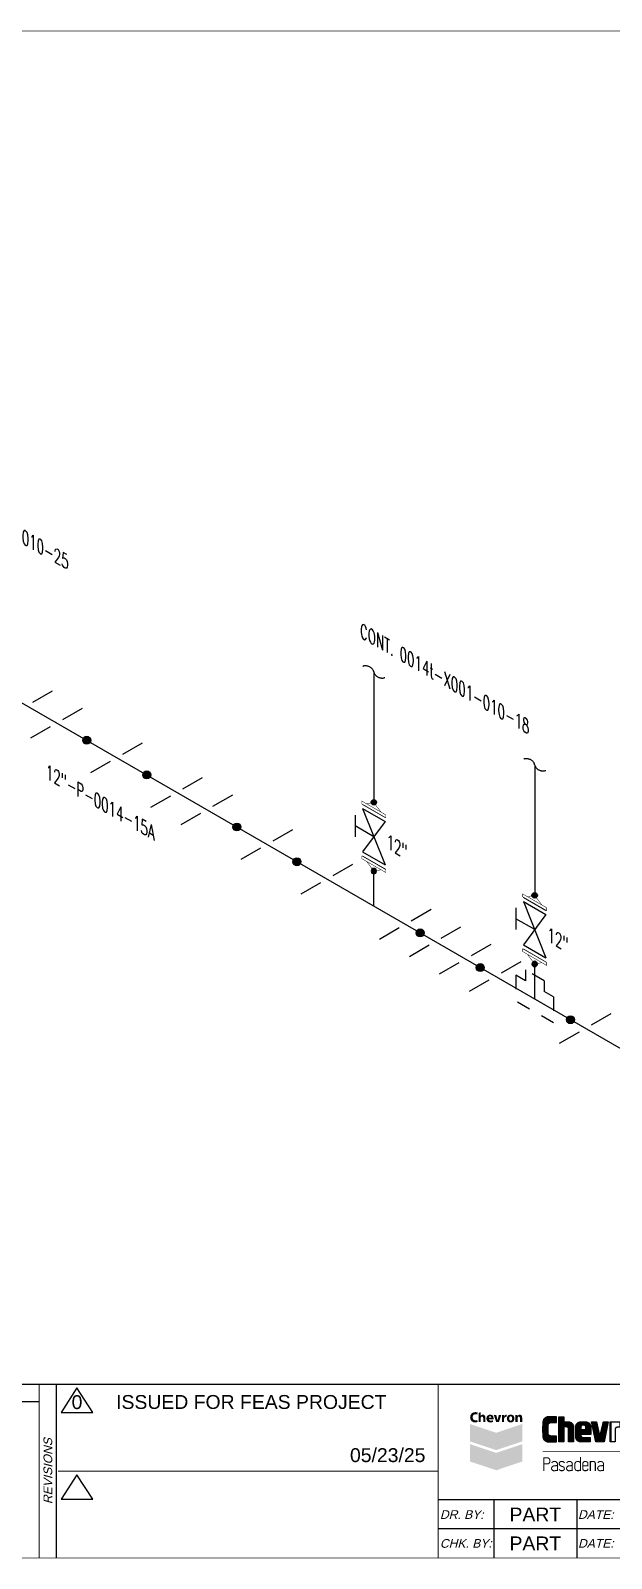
# Model space of a CAD drawing. Header units: inches. Extents: x 0 to 17.2, y 0 to 11.2.
# Drawn here: x 7.31 to 11.5, y 0.12 to 11.13 of the extents above; entities that cross this region are included whole.
import ezdxf
from ezdxf.enums import TextEntityAlignment as Align

# ---------------------------------------------------------------- set-up
doc = ezdxf.new("R2010")
doc.units = ezdxf.units.IN
doc.header["$MEASUREMENT"] = 0
doc.linetypes.add('HIDDEN2', pattern=[0.1875, 0.125, -0.0625])
for name, color, linetype in [('3', 1, 'Continuous'), ('BORDER', 3, 'Continuous'), ('BORDERTEXT', 7, 'Continuous'), ('COMP', 1, 'Continuous'), ('Continuation', 7, 'Continuous'), ('FITTINGS', 4, 'Continuous'), ('LOGO', 8, 'Continuous'), ('PIPE-ANNO', 150, 'HIDDEN2'), ('TEXT', 7, 'Continuous'), ('UNAS.PIPE', 251, 'Continuous'), ('WELD POINTS', 41, 'Continuous'), ('Welds', 7, 'Continuous')]:
    doc.layers.add(name, color=color, linetype=linetype)
doc.layers.add('PIPE', color=7, linetype='Continuous', lineweight=30)
doc.styles.add('FEASStandard', font='arial.ttf')
doc.styles.add('PART_Standard', font='romans', dxfattribs={"width": 0.8, "height": 0.09})
doc.styles.add('Richmond', font='arial.ttf')

# ---------------------------------------------------------------- blocks, each defined once
blk = doc.blocks.new('Border')
at = {"layer": 'LOGO', "lineweight": 0}
h = blk.add_hatch(color=164, dxfattribs=at)
edge = h.paths.add_edge_path()
edge.add_spline(control_points=[(10.659, 1.229), (10.656, 1.227), (10.65, 1.225), (10.642, 1.225), (10.618, 1.225), (10.605, 1.242), (10.605, 1.262), (10.605, 1.287), (10.622, 1.3), (10.643, 1.3), (10.652, 1.3), (10.656, 1.298), (10.659, 1.297), (10.659, 1.297), (10.656, 1.282), (10.656, 1.282), (10.653, 1.284), (10.65, 1.285), (10.644, 1.285), (10.634, 1.285), (10.623, 1.279), (10.623, 1.263), (10.623, 1.248), (10.632, 1.241), (10.644, 1.241), (10.649, 1.241), (10.652, 1.241), (10.656, 1.243), (10.656, 1.243), (10.659, 1.229), (10.659, 1.229)], knot_values=[0, 0, 0, 0, 1, 1, 1, 2, 2, 2, 3, 3, 3, 4, 4, 4, 5, 5, 5, 6, 6, 6, 7, 7, 7, 8, 8, 8, 9, 9, 9, 10, 10, 10, 10], degree=3, periodic=0)
h = blk.add_hatch(color=150, dxfattribs=at)
h.set_gradient(color1=(0, 127, 255), color2=(0, 59, 117), rotation=45, one_color=1, tint=0.23, name='HEMISPHERICAL')
h.paths.add_polyline_path([(10.605, 1.089), (10.605, 1.214), (10.793, 1.151)])
h = blk.add_hatch(color=142, dxfattribs=at)
h.set_gradient(color1=(0, 153, 204), color2=(0, 57, 77), rotation=75, one_color=1, tint=0.15, name='INVCYLINDER')
h.paths.add_polyline_path([(10.98, 1.214), (10.793, 1.151), (10.605, 1.089), (10.793, 1.026), (10.98, 1.089)])
h = blk.add_hatch(color=164, dxfattribs=at)
edge = h.paths.add_edge_path()
edge.add_spline(control_points=[(10.698, 1.282), (10.692, 1.282), (10.685, 1.279), (10.682, 1.274), (10.682, 1.274), (10.682, 1.274), (10.682, 1.274), (10.682, 1.274), (10.682, 1.3), (10.682, 1.3), (10.682, 1.3), (10.666, 1.294), (10.666, 1.294), (10.666, 1.294), (10.666, 1.228), (10.666, 1.228), (10.666, 1.228), (10.682, 1.228), (10.682, 1.228), (10.682, 1.228), (10.682, 1.259), (10.682, 1.259), (10.682, 1.263), (10.685, 1.268), (10.691, 1.268), (10.697, 1.268), (10.699, 1.263), (10.699, 1.256), (10.699, 1.256), (10.699, 1.228), (10.699, 1.228), (10.699, 1.228), (10.715, 1.228), (10.715, 1.228), (10.715, 1.228), (10.715, 1.259), (10.715, 1.259), (10.715, 1.275), (10.708, 1.282), (10.698, 1.282)], knot_values=[0, 0, 0, 0, 1, 1, 1, 2, 2, 2, 3, 3, 3, 4, 4, 4, 5, 5, 5, 6, 6, 6, 7, 7, 7, 8, 8, 8, 9, 9, 9, 10, 10, 10, 11, 11, 11, 12, 12, 12, 13, 13, 13, 13], degree=3, periodic=0)
h = blk.add_hatch(color=164, dxfattribs=at)
edge = h.paths.add_edge_path(flags=16)
edge.add_spline(control_points=[(10.758, 1.26), (10.758, 1.264), (10.756, 1.271), (10.749, 1.271), (10.742, 1.271), (10.739, 1.265), (10.739, 1.26), (10.739, 1.26), (10.758, 1.26), (10.758, 1.26)], knot_values=[0, 0, 0, 0, 1, 1, 1, 2, 2, 2, 3, 3, 3, 3], degree=3, periodic=0)
edge = h.paths.add_edge_path()
edge.add_spline(control_points=[(10.739, 1.249), (10.74, 1.242), (10.745, 1.238), (10.754, 1.238), (10.759, 1.238), (10.765, 1.24), (10.769, 1.242), (10.769, 1.242), (10.771, 1.23), (10.771, 1.23), (10.765, 1.227), (10.758, 1.225), (10.751, 1.225), (10.732, 1.225), (10.722, 1.237), (10.722, 1.254), (10.722, 1.271), (10.733, 1.282), (10.75, 1.282), (10.767, 1.282), (10.774, 1.27), (10.774, 1.254), (10.774, 1.253), (10.774, 1.25), (10.774, 1.249), (10.774, 1.249), (10.739, 1.249), (10.739, 1.249)], knot_values=[0, 0, 0, 0, 1, 1, 1, 2, 2, 2, 3, 3, 3, 4, 4, 4, 5, 5, 5, 6, 6, 6, 7, 7, 7, 8, 8, 8, 9, 9, 9, 9], degree=3, periodic=0)
blk.add_hatch(color=164, dxfattribs=at).paths.add_polyline_path([(10.793, 1.228), (10.775, 1.28), (10.793, 1.28), (10.802, 1.243), (10.803, 1.243), (10.812, 1.28), (10.83, 1.28), (10.812, 1.228)])
h = blk.add_hatch(color=164, dxfattribs=at)
edge = h.paths.add_edge_path()
edge.add_spline(control_points=[(10.834, 1.263), (10.834, 1.271), (10.834, 1.276), (10.834, 1.28), (10.834, 1.28), (10.849, 1.28), (10.849, 1.28), (10.849, 1.28), (10.849, 1.27), (10.849, 1.27), (10.849, 1.27), (10.85, 1.27), (10.85, 1.27), (10.852, 1.278), (10.857, 1.281), (10.863, 1.281), (10.865, 1.281), (10.866, 1.281), (10.868, 1.281), (10.868, 1.281), (10.868, 1.266), (10.868, 1.266), (10.867, 1.266), (10.864, 1.266), (10.862, 1.266), (10.855, 1.265), (10.852, 1.261), (10.851, 1.256), (10.85, 1.255), (10.85, 1.254), (10.85, 1.252), (10.85, 1.252), (10.85, 1.228), (10.85, 1.228), (10.85, 1.228), (10.834, 1.228), (10.834, 1.228), (10.834, 1.228), (10.834, 1.263), (10.834, 1.263)], knot_values=[0, 0, 0, 0, 1, 1, 1, 2, 2, 2, 3, 3, 3, 4, 4, 4, 5, 5, 5, 6, 6, 6, 7, 7, 7, 8, 8, 8, 9, 9, 9, 10, 10, 10, 11, 11, 11, 12, 12, 12, 13, 13, 13, 13], degree=3, periodic=0)
h = blk.add_hatch(color=164, dxfattribs=at)
edge = h.paths.add_edge_path(flags=16)
edge.add_spline(control_points=[(10.908, 1.254), (10.908, 1.262), (10.905, 1.27), (10.897, 1.27), (10.889, 1.27), (10.886, 1.262), (10.886, 1.254), (10.886, 1.245), (10.889, 1.238), (10.897, 1.238), (10.905, 1.238), (10.908, 1.245), (10.908, 1.254)], knot_values=[0, 0, 0, 0, 1, 1, 1, 2, 2, 2, 3, 3, 3, 4, 4, 4, 4], degree=3, periodic=0)
edge = h.paths.add_edge_path()
edge.add_spline(control_points=[(10.924, 1.254), (10.924, 1.237), (10.914, 1.225), (10.897, 1.225), (10.88, 1.225), (10.87, 1.237), (10.87, 1.254), (10.87, 1.271), (10.88, 1.282), (10.897, 1.282), (10.914, 1.282), (10.924, 1.271), (10.924, 1.254)], knot_values=[0, 0, 0, 0, 1, 1, 1, 2, 2, 2, 3, 3, 3, 4, 4, 4, 4], degree=3, periodic=0)
h = blk.add_hatch(color=164, dxfattribs=at)
edge = h.paths.add_edge_path()
edge.add_spline(control_points=[(10.931, 1.263), (10.931, 1.27), (10.931, 1.275), (10.931, 1.28), (10.931, 1.28), (10.946, 1.28), (10.946, 1.28), (10.946, 1.28), (10.946, 1.273), (10.946, 1.273), (10.946, 1.273), (10.946, 1.273), (10.946, 1.273), (10.948, 1.276), (10.954, 1.282), (10.963, 1.282), (10.973, 1.282), (10.98, 1.275), (10.98, 1.259), (10.98, 1.259), (10.98, 1.228), (10.98, 1.228), (10.98, 1.228), (10.964, 1.228), (10.964, 1.228), (10.964, 1.228), (10.964, 1.257), (10.964, 1.257), (10.964, 1.263), (10.962, 1.268), (10.956, 1.268), (10.951, 1.268), (10.949, 1.265), (10.948, 1.262), (10.947, 1.261), (10.947, 1.259), (10.947, 1.258), (10.947, 1.258), (10.947, 1.228), (10.947, 1.228), (10.947, 1.228), (10.931, 1.228), (10.931, 1.228), (10.931, 1.228), (10.931, 1.263), (10.931, 1.263)], knot_values=[0, 0, 0, 0, 1, 1, 1, 2, 2, 2, 3, 3, 3, 4, 4, 4, 5, 5, 5, 6, 6, 6, 7, 7, 7, 8, 8, 8, 9, 9, 9, 10, 10, 10, 11, 11, 11, 12, 12, 12, 13, 13, 13, 14, 14, 14, 15, 15, 15, 15], degree=3, periodic=0)
h = blk.add_hatch(color=242, dxfattribs=at)
h.set_gradient(color1=(204, 0, 51), color2=(102, 0, 26), rotation=45, one_color=1, tint=0.2, name='HEMISPHERICAL')
h.paths.add_polyline_path([(10.605, 0.944), (10.605, 1.069), (10.793, 1.006)])
h = blk.add_hatch(color=1, dxfattribs=at)
h.set_gradient(color1=(255, 0, 0), color2=(87, 0, 0), rotation=75, one_color=1, tint=0.17, name='INVCYLINDER')
h.paths.add_polyline_path([(10.98, 1.069), (10.793, 1.006), (10.605, 0.944), (10.793, 0.881), (10.98, 0.944)])
at = {"layer": 'BORDER'}
for p, q in [((7.625, 0.25), (7.625, 1.5)), ((7.5, 1.375), (0.25, 1.375)), ((12.25, 0.667), (10.375, 0.667)), ((10.775, 0.667), (10.775, 0.25)), ((11.375, 0.667), (11.375, 0.25)), ((12.25, 0.458), (10.375, 0.458))]:
    blk.add_line(p, q, dxfattribs=at)
at = {"layer": 'BORDER', "const_width": 0.005}
blk.add_lwpolyline([(0.25, 0.25), (17.25, 0.25), (17.25, 11.25), (0.25, 11.25)], close=True, dxfattribs=at)
at = {"layer": 'BORDER', "const_width": 0.00833}
for points in [[(17.25, 1.5), (0.25, 1.5)], [(7.5, 0.25), (7.5, 1.5)], [(10.375, 0.25), (10.375, 1.5)], [(7.634, 0.875), (10.375, 0.875)]]:
    blk.add_lwpolyline(points, dxfattribs=at)
at = {"layer": 'LOGO'}
for p, q in [((11.13, 1.118), (11.13, 1.233)), ((11.133, 1.109), (11.133, 1.242)), ((11.136, 1.103), (11.136, 1.248)), ((11.139, 1.099), (11.139, 1.252)), ((11.143, 1.096), (11.143, 1.255)), ((11.146, 1.094), (11.146, 1.257)), ((11.149, 1.091), (11.149, 1.26)), ((11.152, 1.09), (11.152, 1.261)), ((11.155, 1.088), (11.155, 1.263)), ((11.158, 1.087), (11.158, 1.264)), ((11.161, 1.086), (11.161, 1.265)), ((11.164, 1.086), (11.164, 1.265)), ((11.168, 1.085), (11.168, 1.266)), ((11.171, 1.216), (11.171, 1.266)), ((11.174, 1.22), (11.174, 1.266)), ((11.177, 1.222), (11.177, 1.266)), ((11.18, 1.223), (11.18, 1.266)), ((11.183, 1.224), (11.183, 1.266)), ((11.186, 1.224), (11.186, 1.266)), ((11.189, 1.224), (11.189, 1.266)), ((11.193, 1.224), (11.193, 1.266)), ((11.196, 1.224), (11.196, 1.266)), ((11.199, 1.224), (11.199, 1.266)), ((11.202, 1.224), (11.202, 1.266)), ((11.205, 1.224), (11.205, 1.266)), ((11.208, 1.224), (11.208, 1.266)), ((11.211, 1.224), (11.211, 1.266)), ((11.214, 1.224), (11.214, 1.266)), ((11.218, 1.224), (11.218, 1.266)), ((11.221, 1.224), (11.221, 1.266)), ((11.224, 1.224), (11.224, 1.266)), ((11.227, 1.224), (11.227, 1.266)), ((11.246, 1.086), (11.246, 1.266)), ((11.249, 1.086), (11.249, 1.266)), ((11.252, 1.086), (11.252, 1.266)), ((11.255, 1.086), (11.255, 1.266)), ((11.258, 1.086), (11.258, 1.266)), ((11.261, 1.086), (11.261, 1.266)), ((11.264, 1.086), (11.264, 1.266)), ((11.268, 1.086), (11.268, 1.266)), ((11.271, 1.086), (11.271, 1.266)), ((11.274, 1.086), (11.274, 1.266)), ((11.277, 1.086), (11.277, 1.266)), ((11.28, 1.086), (11.28, 1.266)), ((11.283, 1.194), (11.283, 1.229)), ((11.286, 1.194), (11.286, 1.229)), ((11.289, 1.194), (11.289, 1.229)), ((11.293, 1.194), (11.293, 1.229)), ((11.296, 1.194), (11.296, 1.229)), ((11.299, 1.194), (11.299, 1.229)), ((11.302, 1.193), (11.302, 1.229)), ((11.305, 1.192), (11.305, 1.229)), ((11.308, 1.19), (11.308, 1.229)), ((11.311, 1.186), (11.311, 1.229)), ((11.314, 1.086), (11.314, 1.229)), ((11.318, 1.086), (11.318, 1.229)), ((11.321, 1.086), (11.321, 1.229)), ((11.324, 1.086), (11.324, 1.228)), ((11.327, 1.086), (11.327, 1.227)), ((11.33, 1.086), (11.33, 1.226)), ((11.333, 1.086), (11.333, 1.224)), ((11.336, 1.086), (11.336, 1.221)), ((11.339, 1.086), (11.339, 1.219)), ((11.343, 1.086), (11.343, 1.215)), ((11.371, 1.104), (11.371, 1.211)), ((11.374, 1.099), (11.374, 1.216)), ((11.377, 1.096), (11.377, 1.219)), ((11.38, 1.093), (11.38, 1.222)), ((11.383, 1.091), (11.383, 1.224)), ((11.386, 1.089), (11.386, 1.226)), ((11.389, 1.088), (11.389, 1.227)), ((11.393, 1.087), (11.393, 1.228)), ((11.396, 1.086), (11.396, 1.229)), ((11.399, 1.086), (11.399, 1.229)), ((11.402, 1.139), (11.402, 1.229)), ((11.405, 1.2), (11.405, 1.229)), ((11.408, 1.202), (11.408, 1.229)), ((11.411, 1.204), (11.411, 1.229)), ((11.414, 1.205), (11.414, 1.229)), ((11.418, 1.205), (11.418, 1.229)), ((11.421, 1.205), (11.421, 1.229)), ((11.424, 1.205), (11.424, 1.229)), ((11.427, 1.205), (11.427, 1.229)), ((11.43, 1.204), (11.43, 1.229)), ((11.433, 1.202), (11.433, 1.229)), ((11.436, 1.199), (11.436, 1.229)), ((11.439, 1.139), (11.439, 1.229)), ((11.443, 1.139), (11.443, 1.229)), ((11.446, 1.139), (11.446, 1.229)), ((11.449, 1.139), (11.449, 1.228)), ((11.452, 1.139), (11.452, 1.227)), ((11.455, 1.139), (11.455, 1.225)), ((11.458, 1.139), (11.458, 1.223)), ((11.461, 1.139), (11.461, 1.221)), ((11.464, 1.139), (11.464, 1.218)), ((11.468, 1.139), (11.468, 1.214)), ((11.483, 1.216), (11.483, 1.229)), ((11.486, 1.201), (11.486, 1.229)), ((11.489, 1.186), (11.489, 1.229)), ((11.493, 1.171), (11.493, 1.229)), ((11.496, 1.156), (11.496, 1.229)), ((11.499, 1.141), (11.499, 1.229)), ((11.502, 1.126), (11.502, 1.229)), ((11.505, 1.111), (11.505, 1.229)), ((11.508, 1.096), (11.508, 1.229)), ((11.511, 1.086), (11.511, 1.229)), ((11.514, 1.086), (11.514, 1.229)), ((11.518, 1.086), (11.518, 1.224)), ((11.561, 1.086), (11.561, 1.215)), ((11.564, 1.086), (11.564, 1.228)), ((11.568, 1.086), (11.568, 1.229)), ((11.571, 1.089), (11.571, 1.229)), ((11.574, 1.104), (11.574, 1.229)), ((11.577, 1.119), (11.577, 1.229)), ((11.58, 1.134), (11.58, 1.229)), ((11.583, 1.149), (11.583, 1.229)), ((11.586, 1.163), (11.586, 1.229)), ((11.589, 1.178), (11.589, 1.229)), ((11.593, 1.193), (11.593, 1.229)), ((11.596, 1.208), (11.596, 1.229)), ((11.599, 1.222), (11.599, 1.229)), ((11.614, 1.086), (11.614, 1.229)), ((11.618, 1.086), (11.618, 1.229)), ((11.621, 1.086), (11.621, 1.229)), ((11.171, 1.085), (11.171, 1.136)), ((11.174, 1.085), (11.174, 1.132)), ((11.177, 1.085), (11.177, 1.13)), ((11.18, 1.085), (11.18, 1.128)), ((11.183, 1.085), (11.183, 1.128)), ((11.186, 1.085), (11.186, 1.127)), ((11.189, 1.085), (11.189, 1.127)), ((11.193, 1.085), (11.193, 1.127)), ((11.196, 1.085), (11.196, 1.127)), ((11.199, 1.085), (11.199, 1.127)), ((11.202, 1.085), (11.202, 1.127)), ((11.205, 1.085), (11.205, 1.127)), ((11.208, 1.085), (11.208, 1.127)), ((11.211, 1.085), (11.211, 1.127)), ((11.214, 1.085), (11.214, 1.127)), ((11.218, 1.085), (11.218, 1.127)), ((11.221, 1.085), (11.221, 1.127)), ((11.224, 1.085), (11.224, 1.127)), ((11.227, 1.085), (11.227, 1.127)), ((11.346, 1.086), (11.346, 1.21)), ((11.349, 1.086), (11.349, 1.2)), ((11.368, 1.111), (11.368, 1.204)), ((11.402, 1.086), (11.402, 1.132)), ((11.405, 1.139), (11.405, 1.174)), ((11.405, 1.086), (11.405, 1.124)), ((11.408, 1.139), (11.408, 1.174)), ((11.408, 1.086), (11.408, 1.121)), ((11.411, 1.139), (11.411, 1.174)), ((11.411, 1.086), (11.411, 1.119)), ((11.414, 1.139), (11.414, 1.174)), ((11.414, 1.086), (11.414, 1.118)), ((11.418, 1.139), (11.418, 1.174)), ((11.418, 1.086), (11.418, 1.117)), ((11.421, 1.139), (11.421, 1.174)), ((11.421, 1.086), (11.421, 1.117)), ((11.424, 1.139), (11.424, 1.174)), ((11.424, 1.086), (11.424, 1.117)), ((11.427, 1.139), (11.427, 1.174)), ((11.427, 1.086), (11.427, 1.117)), ((11.43, 1.139), (11.43, 1.174)), ((11.43, 1.086), (11.43, 1.117)), ((11.433, 1.139), (11.433, 1.174)), ((11.433, 1.086), (11.433, 1.117)), ((11.436, 1.139), (11.436, 1.174)), ((11.436, 1.086), (11.436, 1.117)), ((11.439, 1.086), (11.439, 1.117)), ((11.443, 1.086), (11.443, 1.117)), ((11.446, 1.086), (11.446, 1.117)), ((11.449, 1.086), (11.449, 1.117)), ((11.452, 1.086), (11.452, 1.117)), ((11.455, 1.086), (11.455, 1.117)), ((11.458, 1.086), (11.458, 1.117)), ((11.461, 1.086), (11.461, 1.117)), ((11.464, 1.086), (11.464, 1.117)), ((11.468, 1.086), (11.468, 1.117)), ((11.471, 1.139), (11.471, 1.208)), ((11.471, 1.086), (11.471, 1.117)), ((11.474, 1.139), (11.474, 1.196)), ((11.521, 1.086), (11.521, 1.209)), ((11.524, 1.086), (11.524, 1.195)), ((11.527, 1.086), (11.527, 1.181)), ((11.53, 1.086), (11.53, 1.167)), ((11.533, 1.086), (11.533, 1.153)), ((11.536, 1.086), (11.536, 1.138)), ((11.539, 1.086), (11.539, 1.124)), ((11.543, 1.086), (11.543, 1.133)), ((11.546, 1.086), (11.546, 1.146)), ((11.549, 1.086), (11.549, 1.16)), ((11.552, 1.086), (11.552, 1.174)), ((11.555, 1.086), (11.555, 1.187)), ((11.558, 1.086), (11.558, 1.201))]:
    blk.add_line(p, q, dxfattribs=at)
for points in [[(11.129, 1.225), (11.128, 1.209), (11.127, 1.192), (11.127, 1.176), (11.127, 1.16), (11.128, 1.144), (11.129, 1.127), (11.129, 1.127), (11.129, 1.125), (11.13, 1.122), (11.13, 1.12), (11.13, 1.117), (11.131, 1.115), (11.132, 1.112), (11.133, 1.11), (11.134, 1.108), (11.135, 1.106), (11.136, 1.104), (11.137, 1.102), (11.139, 1.1), (11.141, 1.098), (11.142, 1.097), (11.144, 1.095), (11.146, 1.093), (11.148, 1.092), (11.15, 1.091), (11.152, 1.09), (11.155, 1.089), (11.157, 1.088), (11.159, 1.087), (11.161, 1.086), (11.164, 1.086), (11.166, 1.085), (11.169, 1.085), (11.171, 1.085), (11.228, 1.085)], [(11.228, 1.086), (11.228, 1.127), (11.186, 1.127), (11.184, 1.128), (11.183, 1.128), (11.181, 1.128), (11.18, 1.129), (11.178, 1.129), (11.177, 1.13), (11.176, 1.131), (11.174, 1.132), (11.173, 1.133), (11.172, 1.134), (11.171, 1.135), (11.17, 1.136), (11.17, 1.138), (11.169, 1.139), (11.168, 1.141), (11.168, 1.142), (11.168, 1.144), (11.168, 1.145), (11.168, 1.206), (11.168, 1.208), (11.168, 1.209), (11.168, 1.211), (11.169, 1.213), (11.17, 1.214), (11.17, 1.215), (11.171, 1.217), (11.172, 1.218), (11.173, 1.219), (11.174, 1.22), (11.176, 1.221), (11.177, 1.222), (11.178, 1.223), (11.18, 1.223), (11.181, 1.224), (11.183, 1.224), (11.184, 1.224), (11.186, 1.224), (11.228, 1.224), (11.228, 1.266), (11.171, 1.266), (11.169, 1.266), (11.166, 1.266), (11.164, 1.265), (11.161, 1.265), (11.159, 1.264), (11.157, 1.263), (11.155, 1.263), (11.152, 1.261), (11.15, 1.26), (11.148, 1.259), (11.146, 1.258), (11.144, 1.256), (11.142, 1.255), (11.141, 1.253), (11.139, 1.251), (11.137, 1.249), (11.136, 1.247), (11.135, 1.245), (11.134, 1.243), (11.133, 1.241), (11.132, 1.238), (11.131, 1.236), (11.13, 1.234), (11.13, 1.231), (11.13, 1.229), (11.129, 1.227), (11.129, 1.224)], [(11.57, 1.086), (11.51, 1.086), (11.48, 1.229), (11.516, 1.229), (11.54, 1.121), (11.565, 1.229), (11.6, 1.229), (11.57, 1.086)], [(11.614, 1.086), (11.614, 1.229), (11.684, 1.229), (11.684, 1.191), (11.665, 1.191), (11.664, 1.191), (11.662, 1.19), (11.661, 1.19), (11.66, 1.19), (11.658, 1.189), (11.657, 1.189), (11.656, 1.188), (11.655, 1.187), (11.654, 1.186), (11.653, 1.185), (11.652, 1.184), (11.652, 1.182), (11.651, 1.181), (11.651, 1.18), (11.651, 1.179), (11.65, 1.177), (11.65, 1.176), (11.65, 1.086), (11.614, 1.086)], [(11.439, 1.174), (11.439, 1.191), (11.439, 1.192), (11.439, 1.194), (11.438, 1.195), (11.438, 1.196), (11.437, 1.198), (11.437, 1.199), (11.436, 1.2), (11.435, 1.201), (11.434, 1.202), (11.433, 1.202), (11.432, 1.203), (11.431, 1.204), (11.429, 1.204), (11.428, 1.205), (11.427, 1.205), (11.425, 1.205), (11.416, 1.205), (11.415, 1.205), (11.413, 1.205), (11.412, 1.204), (11.411, 1.204), (11.409, 1.203), (11.408, 1.202), (11.407, 1.202), (11.406, 1.201), (11.405, 1.2), (11.404, 1.199), (11.404, 1.198), (11.403, 1.196), (11.403, 1.195), (11.402, 1.194), (11.402, 1.192), (11.402, 1.191), (11.402, 1.174), (11.439, 1.174)]]:
    blk.add_lwpolyline(points, dxfattribs=at)
blk.add_lwpolyline([(11.331, 1.225), (11.333, 1.224), (11.335, 1.223), (11.337, 1.221), (11.338, 1.22), (11.34, 1.218), (11.341, 1.216), (11.343, 1.215), (11.344, 1.213), (11.345, 1.211), (11.346, 1.209), (11.347, 1.207), (11.348, 1.205), (11.348, 1.203), (11.349, 1.2), (11.349, 1.198), (11.349, 1.196), (11.349, 1.194), (11.349, 1.086), (11.314, 1.086), (11.314, 1.177, 0.414214), (11.297, 1.194), (11.281, 1.194), (11.281, 1.086), (11.245, 1.086), (11.245, 1.266), (11.281, 1.266), (11.281, 1.229), (11.314, 1.229), (11.316, 1.229), (11.318, 1.229), (11.32, 1.229), (11.323, 1.228), (11.325, 1.228), (11.327, 1.227), (11.329, 1.226)], format="xyb", close=True, dxfattribs=at)
blk.add_lwpolyline([(11.471, 1.086), (11.402, 1.086), (11.399, 1.086), (11.397, 1.086), (11.395, 1.086), (11.393, 1.087), (11.391, 1.088), (11.389, 1.088), (11.387, 1.089), (11.385, 1.09), (11.382, 1.091), (11.381, 1.093), (11.379, 1.094), (11.377, 1.095), (11.376, 1.097), (11.374, 1.099), (11.373, 1.101), (11.372, 1.102), (11.37, 1.104), (11.369, 1.106), (11.369, 1.108), (11.368, 1.111), (11.367, 1.113), (11.367, 1.115), (11.366, 1.117), (11.366, 1.119), (11.366, 1.121), (11.366, 1.194), (11.366, 1.196), (11.366, 1.198), (11.367, 1.2), (11.367, 1.203), (11.368, 1.205), (11.369, 1.207), (11.369, 1.209), (11.37, 1.211), (11.372, 1.213), (11.373, 1.215), (11.374, 1.216), (11.376, 1.218), (11.377, 1.22), (11.379, 1.221), (11.381, 1.223), (11.382, 1.224), (11.385, 1.225), (11.387, 1.226), (11.389, 1.227), (11.391, 1.228), (11.393, 1.228), (11.395, 1.229), (11.397, 1.229), (11.399, 1.229), (11.402, 1.229), (11.438, 1.229), (11.44, 1.229), (11.443, 1.229), (11.445, 1.229), (11.447, 1.228), (11.449, 1.228), (11.451, 1.227), (11.453, 1.226), (11.455, 1.225), (11.457, 1.224), (11.459, 1.223), (11.461, 1.221), (11.463, 1.22), (11.464, 1.218), (11.466, 1.216), (11.467, 1.215), (11.468, 1.213), (11.47, 1.211), (11.47, 1.209), (11.471, 1.207), (11.472, 1.205), (11.473, 1.203), (11.473, 1.2), (11.474, 1.198), (11.474, 1.196), (11.474, 1.194), (11.474, 1.139), (11.402, 1.139), (11.402, 1.139), (11.402, 1.133), (11.402, 1.132), (11.402, 1.13), (11.403, 1.129), (11.403, 1.127), (11.404, 1.126), (11.405, 1.125), (11.406, 1.123), (11.407, 1.122), (11.408, 1.121), (11.409, 1.12), (11.411, 1.119), (11.412, 1.119), (11.414, 1.118), (11.415, 1.117), (11.417, 1.117), (11.418, 1.117), (11.42, 1.117), (11.471, 1.117)], close=True, dxfattribs=at)
for points, const_width in [([(12.024, 1.015), (11.127, 1.015)], 0.00625), ([(11.136, 0.974), (11.136, 0.875)], 0.00773), ([(11.4, 0.976), (11.4, 0.875)], 0.00773), ([(11.45, 0.913), (11.421, 0.913)], 0.00773), ([(11.471, 0.948), (11.471, 0.933)], 0.00773)]:
    blk.add_lwpolyline(points, dxfattribs=dict(at, const_width=const_width))
at = {"layer": 'LOGO', "const_width": 0.00773}
for points in [[(11.14, 0.97), (11.162, 0.97, -0.414214), (11.179, 0.953), (11.179, 0.944, -0.414214), (11.162, 0.927), (11.14, 0.927)], [(11.233, 0.915), (11.212, 0.913, 0.396573), (11.192, 0.895), (11.192, 0.891, 0.414214), (11.216, 0.878), (11.233, 0.881)], [(11.193, 0.933), (11.193, 0.933, -0.313861), (11.208, 0.944), (11.219, 0.944, -0.382974), (11.234, 0.922), (11.234, 0.875, -0.382974)], [(11.284, 0.933), (11.284, 0.933, 0.313861), (11.269, 0.944), (11.262, 0.944, 0.414214), (11.247, 0.929), (11.247, 0.926, 0.265564), (11.262, 0.911), (11.273, 0.907, -0.288199), (11.284, 0.896), (11.284, 0.893, -0.414214), (11.269, 0.878), (11.262, 0.878, -0.313861), (11.247, 0.889), (11.247, 0.889)], [(11.341, 0.915), (11.319, 0.913, 0.396573), (11.3, 0.895), (11.3, 0.891, 0.414214), (11.324, 0.878), (11.341, 0.881)], [(11.301, 0.933), (11.301, 0.933, -0.313861), (11.316, 0.944), (11.327, 0.944, -0.382974), (11.341, 0.922), (11.341, 0.875, -0.382974)], [(11.4, 0.933), (11.4, 0.933, 0.313861), (11.385, 0.944), (11.374, 0.944, 0.382974), (11.36, 0.922), (11.36, 0.9, 0.382974), (11.374, 0.878), (11.385, 0.878, 0.313861), (11.4, 0.889), (11.4, 0.889)], [(11.454, 0.909), (11.454, 0.929, 0.414214), (11.439, 0.944), (11.432, 0.944, 0.414214), (11.417, 0.929), (11.417, 0.893, 0.414214), (11.432, 0.878), (11.439, 0.878, 0.414214), (11.454, 0.893), (11.454, 0.893)], [(11.507, 0.875), (11.507, 0.93, 0.414214), (11.493, 0.945), (11.485, 0.945, 0.414214), (11.471, 0.93), (11.471, 0.875)], [(11.565, 0.915), (11.544, 0.913, 0.396573), (11.524, 0.895), (11.524, 0.891, 0.414214), (11.548, 0.878), (11.565, 0.881)], [(11.526, 0.933), (11.526, 0.933, -0.313861), (11.54, 0.944), (11.551, 0.944, -0.382974), (11.566, 0.922), (11.566, 0.875, -0.382974)]]:
    blk.add_lwpolyline(points, format="xyb", dxfattribs=at)
at = {"layer": 'BORDERTEXT', "style": 'FEASStandard', "oblique": 15}
blk.add_text('REVISIONS', height=0.0625, rotation=90, dxfattribs=at).set_placement((7.562, 0.875), align=Align.MIDDLE)
for s, p in [('DR. BY:', (10.387, 0.562)), ('DATE:', (11.382, 0.562)), ('CHK. BY:', (10.387, 0.354)), ('DATE:', (11.382, 0.354))]:
    blk.add_text(s, height=0.0625, dxfattribs=at).set_placement(p, align=Align.MIDDLE_LEFT)
blk = doc.blocks.new('BORDER TEXT')
at = {"layer": 'BORDERTEXT'}
for tag, p, height, style in [('API_PIPE_CLASS', (5.464, 1.254), 0.08, 'Richmond'), ('MATERIAL1', (12.263, 1.211), 0.08, 'Richmond'), ('P&ID_#1', (0.25, 1.083), 0.0625, 'FEASStandard'), ('LINE_#1', (1.487, 1.083), 0.0625, 'FEASStandard'), ('CVX_PIPE_SPEC', (5.462, 1.093), 0.08, 'Richmond'), ('MATERIAL2', (12.263, 1.04), 0.08, 'Richmond'), ('OP_TEMP', (5.169, 0.932), 0.08, 'Richmond'), ('P&ID_#2', (0.25, 0.922), 0.0625, 'FEASStandard'), ('LINE_#2', (1.487, 0.922), 0.0625, 'FEASStandard'), ('MATERIAL3', (12.263, 0.868), 0.08, 'Richmond'), ('P&ID_#3', (0.25, 0.762), 0.0625, 'FEASStandard'), ('LINE_#3', (1.487, 0.762), 0.0625, 'FEASStandard'), ('FROM', (5.015, 0.772), 0.08, 'Richmond'), ('MATERIAL4', (12.263, 0.696), 0.08, 'Richmond'), ('P&ID_#4', (0.25, 0.601), 0.0625, 'FEASStandard'), ('LINE_#4', (1.487, 0.601), 0.0625, 'FEASStandard'), ('TO', (4.854, 0.611), 0.08, 'Richmond'), ('MATERIAL5', (12.263, 0.525), 0.08, 'Richmond'), ('P&ID_#5', (0.25, 0.44), 0.0625, 'FEASStandard'), ('LINE_#5', (1.487, 0.44), 0.0625, 'FEASStandard'), ('MISC', (4.979, 0.451), 0.08, 'Richmond'), ('INSULATION', (12.928, 0.414), 0.0625, 'FEASStandard'), ('P&ID_#6', (0.25, 0.28), 0.0625, 'FEASStandard'), ('LINE_#6', (1.487, 0.28), 0.0625, 'FEASStandard'), ('PWHT', (12.928, 0.281), 0.0625, 'FEASStandard')]:
    blk.add_attdef(tag, p, '', height=height, dxfattribs=dict(at, style=style))
at = {"layer": 'BORDERTEXT', "style": 'FEASStandard'}
for tag, p in [('DR.BY', (11.075, 0.562)), ('DR.BY_DATE', (11.95, 0.562)), ('CHK_BY', (11.075, 0.354)), ('CHK._BY_DATE', (11.95, 0.354))]:
    blk.add_attdef(tag, text='', height=0.1, dxfattribs=at).set_placement(p, align=Align.MIDDLE_CENTER)
at = {"layer": 'BORDERTEXT', "style": 'PART_Standard', "width": 0.8}
for tag, p in [('PLANT_NUMBER', (13.938, 0.384)), ('SYSTEM_NUMBER', (14.812, 0.384)), ('CIRCUIT_NUMBER', (15.688, 0.384)), ('SHEET_NUMBER', (16.5, 0.384)), ('REVISION', (17.062, 0.384))]:
    blk.add_attdef(tag, text='', height=0.15, dxfattribs=at).set_placement(p, align=Align.MIDDLE_CENTER)
blk = doc.blocks.new('3_VALVE_FLANGE_GATE_30')
at = {"color": 0, "linetype": 'ByBlock', "lineweight": -2}
blk.add_wipeout([(-0.162, -0.187), (-0.135, -0.172), (0, 0), (0.135, -0.016), (0.162, 0), (0.162, 0.187), (0.135, 0.172), (0, 0), (-0.135, 0.016), (-0.162, 0)], dxfattribs=at)
for p, q in [((0.135, 0.172), (-0.135, -0.172)), ((0.068, 0.195), (-0.068, 0.117)), ((0, 0), (0, 0.156)), ((0.135, 0.172), (0.135, -0.016)), ((0.162, 0.187), (0.162, 0)), ((-0.162, 0), (-0.162, -0.187)), ((-0.135, 0.016), (-0.135, -0.172)), ((0.135, -0.016), (-0.135, 0.016))]:
    blk.add_line(p, q, dxfattribs=at)
blk = doc.blocks.new('1_Text_330')
at = {"layer": 'TEXT', "style": 'PART_Standard', "oblique": 330, "width": 0.8}
blk.add_attdef('3/4"', (0, 0), '', height=0.09, rotation=330, dxfattribs=at)
blk = doc.blocks.new('AM9A04')
at = {"linetype": 'Continuous', "const_width": 0.01}
blk.add_lwpolyline([(0, -0.289), (0, 0.289), (-0.05, 0.318), (-0.05, -0.26)], close=True, dxfattribs=at)
at = {"const_width": 0.01}
blk.add_lwpolyline([(-0.05, -0.144), (-0.15, 0.087), (-0.05, 0.202)], dxfattribs=at)
blk = doc.blocks.new('A09')
at = {"layer": 'Welds'}
h = blk.add_hatch(color=256, dxfattribs=at)
h.dxf.hatch_style = 1
h.paths.add_polyline_path([(-0.03, 0, 1), (0.03, 0, 1)])
blk.add_circle((0, 0), 0.03, dxfattribs=at)
blk = doc.blocks.new('*U89')
blk.add_wipeout([(0.052, -0.03), (0.017, -0.07), (0.017, -0.11), (0, -0.1), (0, 0.1), (0.017, 0.09), (0.017, 0.05)]).dxf.layer = 'COMP'
at = {"layer": '3', "xscale": 0.65, "yscale": 0.65, "zscale": 0.65}
blk.add_blockref('A09', (0.052, -0.03), dxfattribs=at)
at = {"layer": 'COMP', "xscale": 0.3466300616258731, "yscale": 0.3466300616258731, "zscale": 0.3466300616258731, "rotation": 180}
blk.add_blockref('AM9A04', (0, 0), dxfattribs=at)
blk = doc.blocks.new('1_Cont_330')
at = {"layer": 'Continuation', "style": 'PART_Standard', "oblique": 330, "width": 0.8}
blk.add_attdef('CONT.', (0, 0), '', height=0.09, rotation=330, dxfattribs=at)
blk = doc.blocks.new('1_BREAK-PIPE_PIPE_00')
at = {"color": 0, "linetype": 'ByBlock', "lineweight": -2}
for centre, major_axis in [((0.03, -0.092), (0, 0.101)), ((-0.03, 0.092), (0, -0.101))]:
    blk.add_ellipse(centre, major_axis=major_axis, ratio=0.711978, start_param=0.427466, end_param=3.141593, dxfattribs=at)
blk = doc.blocks.new('1_Tilde_30')
at = {"layer": 'PIPE-ANNO', "xscale": -0.5000000000000001, "yscale": 0.5000000000000001, "zscale": 0.5000000000000001, "rotation": 114.4010914305396}
blk.add_blockref('1_BREAK-PIPE_PIPE_00', (0, 0), dxfattribs=at)
blk = doc.blocks.new('4_SUPPORT_I-BEAM_30')
at = {"color": 0, "linetype": 'ByBlock', "lineweight": -2}
for p, q in [((-0.044, 0.025), (-0.186, 0.107)), ((0.186, -0.107), (0.044, -0.025))]:
    blk.add_line(p, q, dxfattribs=at)
blk = doc.blocks.new('2_WELD_SINGLE_00')
at = {"linetype": 'ByBlock', "lineweight": -2}
h = blk.add_hatch(color=0, dxfattribs=at)
edge = h.paths.add_edge_path()
edge.add_arc((0, 0), 0.0286, 0, 360)
at = {"color": 0, "linetype": 'ByBlock', "lineweight": -2}
blk.add_circle((0, 0), 0.0286, dxfattribs=at)

msp = doc.modelspace()

# ---------------------------------------------------------------- linework, layer by layer
at = {"layer": 'BORDERTEXT'}
for points in [[(7.647, 1.349), (7.534, 1.173), (7.76, 1.173)], [(7.647, 0.724), (7.534, 0.548), (7.76, 0.548)]]:
    msp.add_lwpolyline(points, close=True, dxfattribs=at)
at = {"layer": 'FITTINGS', "linetype": 'HIDDEN2', "lineweight": -2, "ltscale": 0.5}
for p, q in [((11.013, 4.283), (11.013, 4.205)), ((11.081, 4.166), (11.013, 4.205)), ((11.081, 3.979), (10.81, 4.135)), ((11.081, 4.166), (11.081, 3.979))]:
    msp.add_line(p, q, dxfattribs=at)
at = {"layer": 'PIPE'}
for p, q in [((5.092, 7.53), (14.017, 2.377)), ((9.786, 4.82), (9.786, 5.507)), ((10.945, 4.151), (10.945, 4.838))]:
    msp.add_line(p, q, dxfattribs=at)
at = {"layer": 'UNAS.PIPE'}
for p, q in [((9.786, 6.507), (9.786, 5.507)), ((10.945, 5.838), (10.945, 4.838))]:
    msp.add_line(p, q, dxfattribs=at)

# ---------------------------------------------------------------- block references
at = {"xscale": -1}
for p in [(9.786, 6.507), (10.945, 5.838)]:
    msp.add_blockref('1_Tilde_30', p, dxfattribs=at)
at = {"layer": 'BORDER'}
msp.add_blockref('Border', (-0.125, -0.125), dxfattribs=at)
at = {"layer": 'BORDERTEXT'}
ref = msp.add_blockref('BORDER TEXT', (-0.125, -0.125), dxfattribs=at)
ref.add_attrib('CHK_BY', 'PART', dxfattribs={"height": 0.1, "style": 'FEASStandard'}).set_placement((10.95, 0.229), align=Align.MIDDLE_CENTER)
ref.add_attrib('DR.BY', 'PART', dxfattribs={"height": 0.1, "style": 'FEASStandard'}).set_placement((10.95, 0.437), align=Align.MIDDLE_CENTER)
at = {"layer": 'Continuation'}
for p, values in [((6.365, 7.946), {'CONT.': 'CONT. 0014t-X001-010-25'}), ((9.686, 6.759), {'CONT.': 'CONT. 0014t-X001-010-18'})]:
    msp.add_blockref('1_Cont_330', p, dxfattribs=at).add_auto_attribs(values)
at = {"layer": 'FITTINGS', "xscale": -1}
for p in [(7.284, 6.265), (7.5, 6.14), (7.933, 5.89), (8.366, 5.64), (8.583, 5.515), (9.016, 5.265), (10.012, 4.69), (10.228, 4.565), (10.445, 4.44), (11.311, 3.94)]:
    msp.add_blockref('4_SUPPORT_I-BEAM_30', p, dxfattribs=at)
at = {"layer": 'TEXT'}
msp.add_blockref('1_Text_330', (7.423, 5.743), dxfattribs=at).add_auto_attribs({'3/4"': '12"-P-0014-15A'})
at = {"layer": 'WELD POINTS'}
for p in [(7.717, 6.015), (8.15, 5.765), (8.799, 5.39), (9.232, 5.14), (10.12, 4.627), (10.553, 4.377), (11.203, 4.002)]:
    msp.add_blockref('2_WELD_SINGLE_00', p, dxfattribs=at)

# ---------------------------------------------------------------- texts
at = {"layer": 'BORDERTEXT', "style": 'FEASStandard'}
msp.add_text('ISSUED FOR FEAS PROJECT', height=0.1, dxfattribs=at).set_placement((8.903, 1.248), align=Align.MIDDLE_CENTER)
for tag, text, p in [('0', '', (7.647, 1.247)), ('05/23/25', '-', (9.886, 0.865))]:
    msp.add_attdef(tag, text=text, height=0.1, dxfattribs=at).set_placement(p, align=Align.MIDDLE_CENTER)

# ---------------------------------------------------------------- next in the draw order: block references
at = {"layer": 'FITTINGS', "rotation": 59.99999999999999}
for p in [(9.786, 5.32), (10.945, 4.651)]:
    msp.add_blockref('3_VALVE_FLANGE_GATE_30', p, dxfattribs=at)

# ---------------------------------------------------------------- next in the draw order: block references
at = {"layer": 'TEXT'}
for p in [(9.878, 5.239), (11.038, 4.57)]:
    msp.add_blockref('1_Text_330', p, dxfattribs=at).add_auto_attribs({'3/4"': '12"'})

# ---------------------------------------------------------------- next in the draw order: wipeouts: each hides what was drawn before it
for points in [[(9.786, 5.568), (9.734, 5.557), (9.699, 5.578), (9.699, 5.557), (9.873, 5.457), (9.873, 5.477), (9.838, 5.497)], [(10.945, 4.898), (10.893, 4.888), (10.859, 4.908), (10.859, 4.888), (11.032, 4.788), (11.032, 4.808), (10.997, 4.828)]]:
    msp.add_wipeout(points).dxf.layer = 'UNAS.PIPE'

# ---------------------------------------------------------------- next in the draw order: hatches: boundary and pattern name
at = {"layer": 'UNAS.PIPE'}
h = msp.add_hatch(color=256, dxfattribs=at)
h.dxf.hatch_style = 1
h.paths.add_polyline_path([(9.805, 5.568, 1), (9.766, 5.568, 1)])
h = msp.add_hatch(color=256, dxfattribs=at)
h.dxf.hatch_style = 1
h.paths.add_polyline_path([(10.965, 4.898, 1), (10.926, 4.898, 1)])

# ---------------------------------------------------------------- next in the draw order: linework, layer by layer
for centre in [(9.786, 5.568), (10.945, 4.898)]:
    msp.add_circle(centre, 0.0195, dxfattribs=at)

# ---------------------------------------------------------------- next in the draw order: block references
at = {"layer": 'COMP', "ltscale": 0.65, "xscale": -1, "rotation": 59.99999999999987}
for p in [(9.786, 5.132), (10.945, 4.463)]:
    msp.add_blockref('*U89', p, dxfattribs=at)
at = {"layer": 'UNAS.PIPE', "xscale": -0.3466300616258731, "yscale": 0.3466300616258731, "zscale": 0.3466300616258731, "rotation": 59.99999999999987}
for p in [(9.786, 5.507), (10.945, 4.838)]:
    msp.add_blockref('AM9A04', p, dxfattribs=at)

# ---------------------------------------------------------------- next in the draw order: linework, layer by layer
at = {"layer": 'FITTINGS', "linetype": 'HIDDEN2', "lineweight": -2, "ltscale": 0.5}
for p, q in [((10.81, 4.322), (10.81, 4.135)), ((10.878, 4.283), (10.81, 4.322)), ((11.013, 4.283), (10.878, 4.361)), ((10.878, 4.361), (10.878, 4.283))]:
    msp.add_line(p, q, dxfattribs=at)

# ---------------------------------------------------------------- next in the draw order: block references
at = {"layer": 'FITTINGS', "xscale": -1}
for p in [(9.449, 5.015), (10.661, 4.315)]:
    msp.add_blockref('4_SUPPORT_I-BEAM_30', p, dxfattribs=at)

doc.saveas('drawing.dxf')
